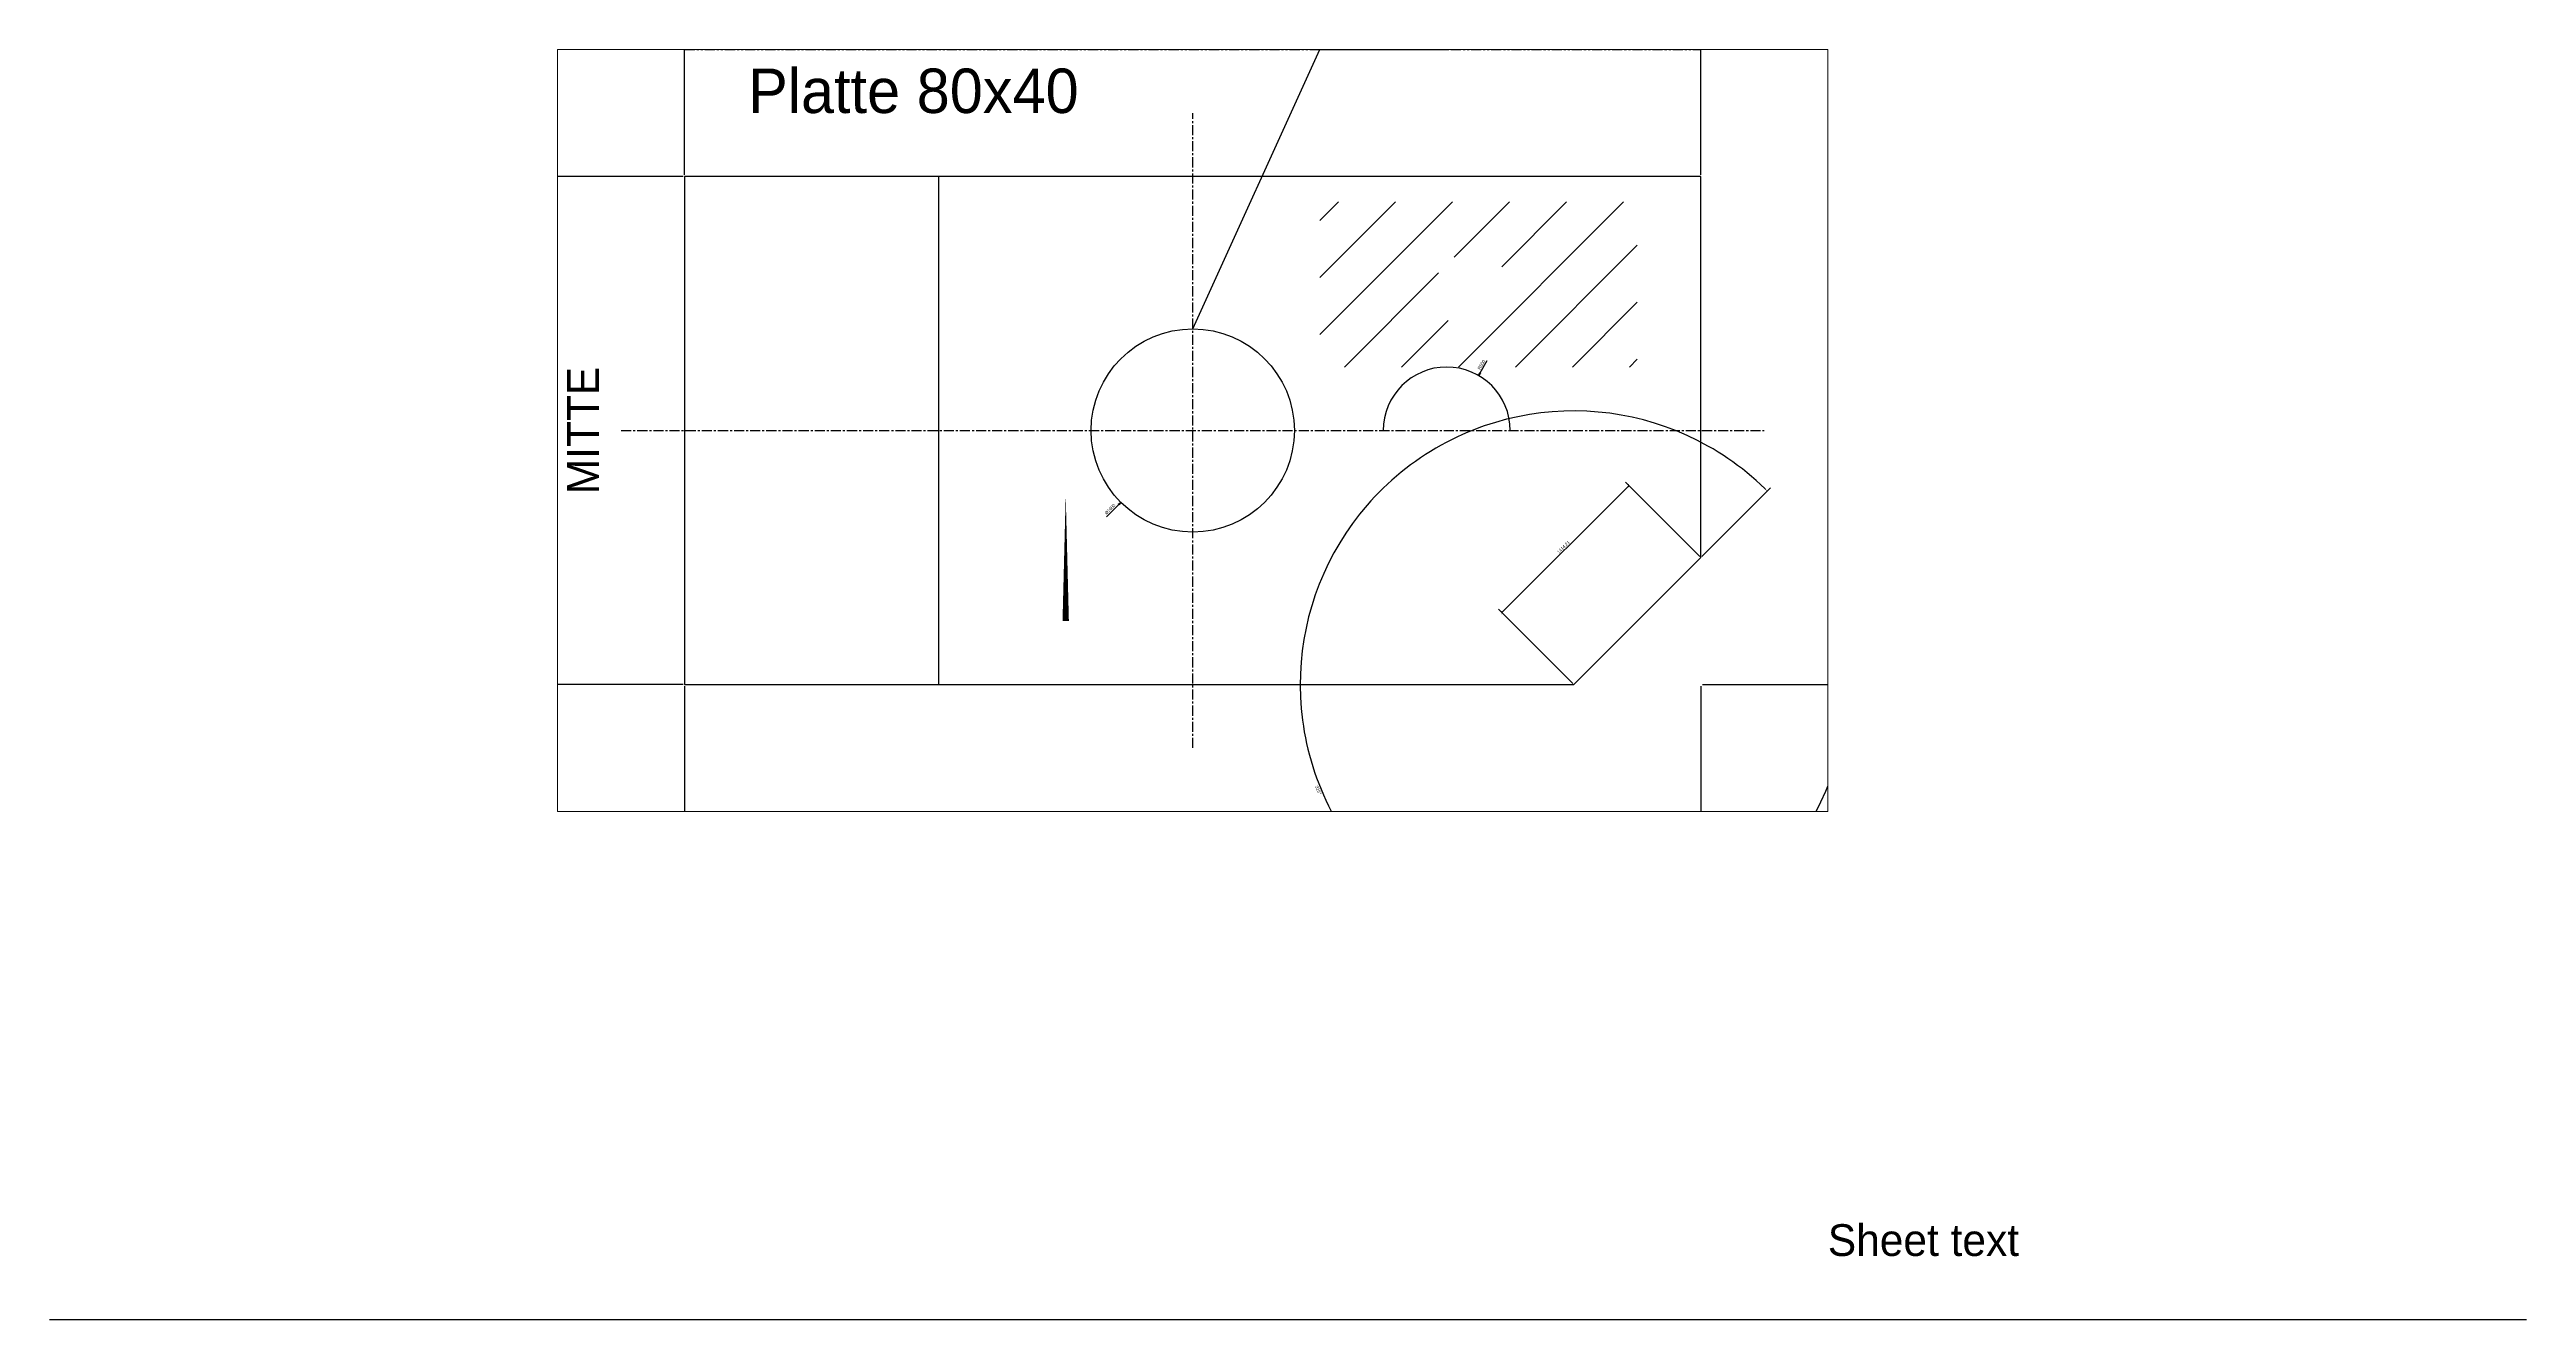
# Paper-space layout 'Layout1' of a CAD drawing. Header units: millimetres. Extents: x 20 to 410, y 10 to 210.
# The model-space entities are those that its viewports show. They can reach past a viewport. Long polylines and large blocks are cut down to what shows.
import ezdxf
from ezdxf.enums import TextEntityAlignment as Align

# ---------------------------------------------------------------- set-up
doc = ezdxf.new("R2010")
doc.units = ezdxf.units.MM
doc.linetypes.add('CENTER', pattern=[5.08, 3.175, -0.635, 0.635, -0.635])
doc.linetypes.add('PHANTOM', pattern=[6.35, 3.175, -0.635, 0.635, -0.635, 0.635, -0.635])
for name, color, linetype in [('0.35', 3, 'Continuous'), ('0.50', 2, 'Continuous'), ('Achsen', 4, 'CENTER'), ('Bemaßung', 4, 'Continuous'), ('Schraffur', 6, 'Continuous'), ('Strich-2xPunkt', 4, 'PHANTOM'), ('Text Höhe 3.5', 3, 'Continuous'), ('Verdeckt', 3, 'Continuous'), ('VIEWPORTS', 7, 'Continuous')]:
    doc.layers.add(name, color=color, linetype=linetype)
doc.styles.add('OpenSansCondensed-Light', font='OpenSansCondensed-Light.ttf')
doc.dimstyles.new('EZ_CURVED', dxfattribs={"dimtxt": 0.25, "dimasz": 0.25, "dimexe": 0.375, "dimexo": 0.125, "dimgap": 0.1, "dimtad": 1, "dimlfac": 100, "dimzin": 12, "dimdsep": 46, "dimtxsty": 'OpenSansCondensed-Light', "dimcen": 2.5, "dimazin": 2, "dimtfac": 0.5, "dimtmove": 2, "dimatfit": 3, "dimarcsym": 2})
doc.dimstyles.new('EZ_RADIUS', dxfattribs={"dimtxt": 0.25, "dimasz": 0.25, "dimexe": 0.375, "dimexo": 0.125, "dimgap": 0.1, "dimtad": 1, "dimlfac": 100, "dimzin": 12, "dimdsep": 46, "dimtxsty": 'OpenSansCondensed-Light', "dimblk": 'CLOSEDBLANK', "dimcen": 0, "dimazin": 3, "dimtfac": 0.5, "dimtofl": 0, "dimtmove": 1, "dimatfit": 3, "dimarcsym": 0})
doc.dimstyles.new('EZDXF', dxfattribs={"dimtxt": 0.25, "dimasz": 0.175, "dimexe": 0.375, "dimexo": 0.125, "dimgap": 0.1, "dimtad": 1, "dimlfac": 100, "dimzin": 12, "dimdsep": 46, "dimtxsty": 'OpenSansCondensed-Light', "dimblk": 'ARCHTICK', "dimcen": 2.5, "dimazin": 3, "dimtfac": 0.5, "dimtmove": 2, "dimatfit": 3, "dimarcsym": 0})

# ---------------------------------------------------------------- blocks, each defined once
blk = doc.blocks.new('_ARCHTICK')
at = {"color": 0, "linetype": 'ByBlock', "const_width": 0.15}
blk.add_lwpolyline([(-0.5, -0.5), (0.5, 0.5)], dxfattribs=at)
blk = doc.blocks.new('_CLOSEDBLANK')
at = {"color": 0, "linetype": 'ByBlock'}
blk.add_lwpolyline([(-1, 0.16), (0, 0), (-1, -0.16)], close=True, dxfattribs=at)
blk = doc.blocks.new('*D6')
blk.add_line((34.17, 14.17), (33.21, 13.21))
at = {"layer": 'Defpoints'}
for p in [(40, 20), (34.34, 14.34)]:
    blk.add_point(p, dxfattribs=at)
at = {"layer": 'Bemaßung', "xscale": 0.25, "yscale": 0.25, "rotation": 44.99999999999997}
blk.add_blockref('_CLOSEDBLANK', (34.34, 14.34), dxfattribs=at)
at = {"layer": 'Bemaßung', "insert": (33.49, 13.81), "char_height": 0.25, "attachment_point": 5, "rotation": 45, "style": 'OpenSansCondensed-Light'}
blk.add_mtext('%%c1600', dxfattribs=at)
blk = doc.blocks.new('*D7')
blk.add_line((62.62, 24.55), (63.17, 25.5))
at = {"layer": 'Defpoints'}
for p in [(62.5, 24.33), (60, 20)]:
    blk.add_point(p, dxfattribs=at)
at = {"layer": 'Bemaßung', "xscale": 0.25, "yscale": 0.25, "rotation": 240}
blk.add_blockref('_CLOSEDBLANK', (62.5, 24.33), dxfattribs=at)
at = {"layer": 'Bemaßung', "insert": (62.73, 25.18), "char_height": 0.25, "attachment_point": 5, "rotation": 60, "style": 'OpenSansCondensed-Light'}
blk.add_mtext('R500', dxfattribs=at)
blk = doc.blocks.new('BOLT')
at = {"layer": '0.50'}
blk.add_circle((0, 0), 3, dxfattribs=at)
at = {"layer": 'Achsen'}
blk.add_line((-4, 0), (4, 0), dxfattribs=at)
blk.add_attdef('POS', (5, 0), '', height=5)

msp = doc.modelspace()

# ---------------------------------------------------------------- hatches: boundary and pattern name
at = {"layer": 'Schraffur'}
h = msp.add_hatch(dxfattribs=at)
h.set_pattern_fill('ANSI31')
h.paths.add_polyline_path([(50, 25), (75, 25), (75, 38), (50, 38)])
edge = h.paths.add_edge_path()
edge.add_arc((62, 31), 3, 0, 360)

# ---------------------------------------------------------------- linework, layer by layer
at = {"layer": '0.35'}
msp.add_lwpolyline([(10, 5, 0, 0, 0), (30, 5, 0.5, 0, 0), (30, 15, 0, 0, 0), (10, 15, 0, 0, 0)], format="xyseb", close=True, dxfattribs=at)
at = {"layer": '0.50'}
msp.add_lwpolyline([(0, 0), (70, 0), (80, 10), (80, 40), (0, 40)], close=True, dxfattribs=at)
msp.add_circle((40, 20), 8, dxfattribs=at)
msp.add_arc((60, 20), 5, 0, 180, dxfattribs=at)
at = {"layer": 'Achsen'}
for p, q in [((40, -5), (40, 45)), ((-5, 20), (85, 20))]:
    msp.add_line(p, q, dxfattribs=at)
at = {"layer": 'Strich-2xPunkt'}
msp.add_line((0, 50), (80, 50), dxfattribs=at)
at = {"layer": 'Verdeckt'}
msp.add_line((20, 0), (20, 40), dxfattribs=at)

# ---------------------------------------------------------------- block references
at = {"xscale": 2, "yscale": 2, "rotation": 30}
msp.add_blockref('BOLT', (100, 20), dxfattribs=at).add_auto_attribs({'POS': '1'})

# ---------------------------------------------------------------- texts
at = {"layer": 'Text Höhe 3.5'}
msp.add_text('Platte 80x40', height=3.5, dxfattribs=at).set_placement((5, 45))
msp.add_text('MITTE', height=2.5, rotation=90, dxfattribs=at).set_placement((-8, 20), align=Align.MIDDLE_CENTER)
at = {"layer": 'Text Höhe 3.5', "insert": (90, 40), "char_height": 3.5, "attachment_point": 1}
msp.add_mtext('{\\fisocp|b0|i0;Zeile 1}\\PZeile 2 %%c20 H7', dxfattribs=at)

# ---------------------------------------------------------------- dimensions: what is measured, and where the dimension line sits
at = {"layer": 'Bemaßung'}
msp.add_linear_dim(base=(0, 55), p1=(0, 40), p2=(80, 40), text='80 h9', dimstyle='EZDXF', dxfattribs=at).render()
for base, p1, p2, angle in [((-15, 0), (0, 0), (0, 40), 90), ((64.34315, 5.65685), (70, 0), (80, 10), 45)]:
    msp.add_linear_dim(base=base, p1=p1, p2=p2, angle=angle, dimstyle='EZDXF', dxfattribs=at).render()
dim = msp.add_diameter_dim_2p(p1=(45.65685, 25.65685), p2=(34.34315, 14.34315), dimstyle='EZ_RADIUS', dxfattribs=at)
dim.commit()
dim.dimension.update_dxf_attribs({"geometry": '*D6', "text_midpoint": (33.49462, 13.81282)})
dim = msp.add_radius_dim(center=(60, 20), mpoint=(62.5, 24.33013), dimstyle='EZ_RADIUS', dxfattribs=at)
dim.commit()
dim.dimension.update_dxf_attribs({"geometry": '*D7', "text_midpoint": (62.73014, 25.17875)})
msp.add_angular_dim_2l(base=(90, 8), line1=((70, 0), (80, 0)), line2=((70, 0), (80, 10)), dimstyle='EZ_CURVED', dxfattribs=at).render()
msp.add_linear_dim(base=(0, -12), p1=(0, 0), p2=(80, 0), dimstyle='EZDXF', dxfattribs=at).render()

# ---------------------------------------------------------------- leaders
msp.add_leader([(40, 28), (50, 50), (60, 50)], dimstyle='EZDXF', dxfattribs=at)

psp = doc.layouts.get("Layout1")

# ---------------------------------------------------------------- linework, layer by layer
psp.add_line((20, 10), (410, 10))

# ---------------------------------------------------------------- texts
psp.add_text('Sheet text', height=5).set_placement((300, 20))

# ---------------------------------------------------------------- viewports
at = {"layer": 'VIEWPORTS'}
psp.add_viewport(center=(200, 150), size=(200, 120), view_center_point=(40, 20), view_height=60, dxfattribs=at)

doc.saveas('drawing.dxf')
